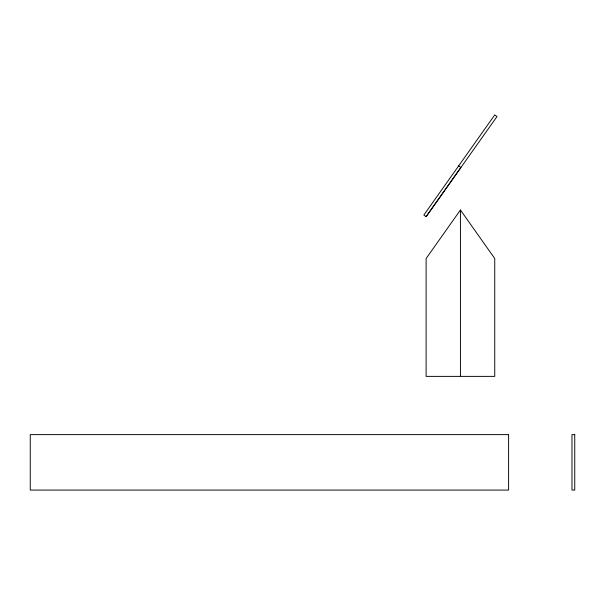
<?xml version="1.0" encoding="UTF-8"?>
<svg xmlns="http://www.w3.org/2000/svg" width="605" height="605" viewBox="0 0 605 605"><rect width="100%" height="100%" fill="white"/><g stroke="black" fill="none" stroke-linecap="round" stroke-linejoin="round"><path stroke-width="0.91" d="M426.117 216.65L497.007 116.523L494.746 114.92L423.848 215.047L426.117 216.65L460.428 168.122M460.428 209.995L426.117 258.524L426.117 376.378L494.746 376.378L494.746 258.524L460.428 209.995L460.428 376.378M458.658 165.883L460.927 167.487M508.608 434.617L30.25 434.617L30.25 490.08L508.608 490.08L508.608 434.617M574.75 434.617L571.975 434.617L571.975 490.08L574.75 490.08L574.75 434.617"/></g></svg>
